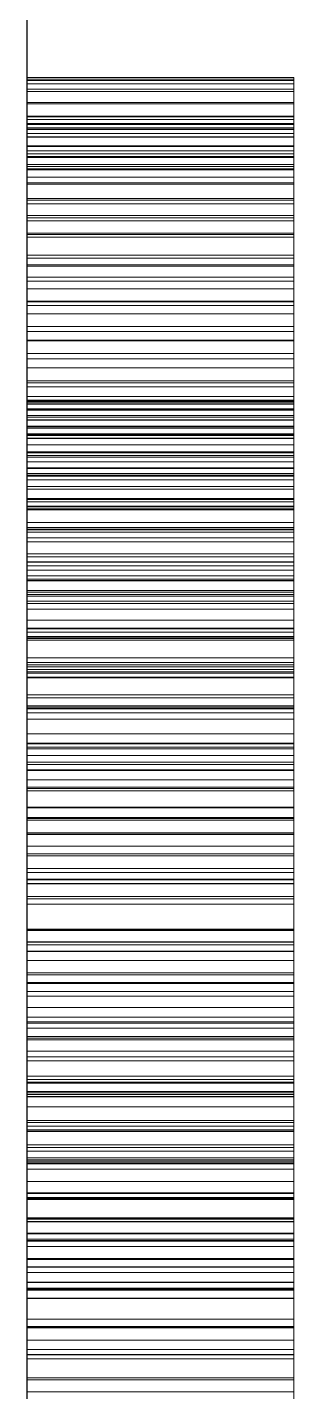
# Model space of a CAD drawing. Header units: millimetres. Extents: x 38 to 970, y 105 to 390.
# Drawn here: x 225 to 225.2, y 276.542 to 277.566 of the extents above; entities that cross this region are included whole.
import ezdxf

# ---------------------------------------------------------------- set-up
doc = ezdxf.new("R2010")
doc.units = ezdxf.units.MM
doc.linetypes.add('WP_HIDDEN', pattern=[2.3, 1.5, -0.8])
doc.layers.add('HIDDEN', color=7, linetype='WP_HIDDEN', lineweight=13)
doc.layers.add('VISIBLE', color=7, linetype='CONTINUOUS', lineweight=25)

msp = doc.modelspace()

# ---------------------------------------------------------------- linework, layer by layer
at = {"layer": 'HIDDEN', "ltscale": 1.428571}
for p, q in [((225, 277.52857), (225, 277.52637)), ((225, 277.5274), (225, 277.52857)), ((225, 277.52857), (225.2, 277.52857)), ((225, 277.52389), (225, 277.5274)), ((225, 277.5274), (225.2, 277.5274)), ((225.2, 277.52857), (225.2, 277.5274)), ((225.2, 277.52637), (225.2, 277.52857)), ((225.2, 277.5274), (225.2, 277.52389)), ((225, 277.52637), (225, 277.51978)), ((225, 277.52637), (225.2, 277.52637)), ((225, 277.51804), (225, 277.52389)), ((225, 277.52389), (225.2, 277.52389)), ((225, 277.51978), (225, 277.50879)), ((225, 277.51978), (225.2, 277.51978)), ((225, 277.50985), (225, 277.51804)), ((225, 277.51804), (225.2, 277.51804)), ((225.2, 277.51978), (225.2, 277.52637)), ((225.2, 277.52389), (225.2, 277.51804)), ((225.2, 277.50879), (225.2, 277.51978)), ((225.2, 277.51804), (225.2, 277.50985)), ((225, 277.49933), (225, 277.50985)), ((225, 277.50985), (225.2, 277.50985)), ((225, 277.50879), (225, 277.4934)), ((225, 277.50879), (225.2, 277.50879)), ((225.2, 277.50985), (225.2, 277.49933)), ((225.2, 277.4934), (225.2, 277.50879)), ((225, 277.49957), (225, 277.49894)), ((225, 277.49895), (225, 277.49957)), ((225, 277.49957), (225.2, 277.49957)), ((225, 277.48646), (225, 277.49933)), ((225, 277.49933), (225.2, 277.49933)), ((225, 277.4971), (225, 277.49895)), ((225, 277.49895), (225.2, 277.49895)), ((225, 277.49894), (225, 277.49704)), ((225, 277.49894), (225.2, 277.49894)), ((225, 277.49401), (225, 277.4971)), ((225, 277.4971), (225.2, 277.4971)), ((225, 277.49704), (225, 277.49388)), ((225, 277.49704), (225.2, 277.49704)), ((225.2, 277.49957), (225.2, 277.49895)), ((225.2, 277.49894), (225.2, 277.49957)), ((225.2, 277.49933), (225.2, 277.48646)), ((225.2, 277.49895), (225.2, 277.4971)), ((225.2, 277.49704), (225.2, 277.49894)), ((225.2, 277.4971), (225.2, 277.49401)), ((225.2, 277.49388), (225.2, 277.49704)), ((225, 277.48969), (225, 277.49401)), ((225, 277.49401), (225.2, 277.49401)), ((225, 277.49388), (225, 277.48946)), ((225, 277.49388), (225.2, 277.49388)), ((225, 277.4934), (225, 277.47362)), ((225, 277.4934), (225.2, 277.4934)), ((225, 276.26397), (225, 277.49087)), ((225, 276.26252), (225, 277.49087)), ((225, 277.49087), (225, 277.23998)), ((225, 277.49087), (225.2, 277.49087)), ((225, 277.48413), (225, 277.48969)), ((225, 277.48969), (225.2, 277.48969)), ((225, 277.48946), (225, 277.48378)), ((225, 277.48946), (225.2, 277.48946)), ((225, 277.47125), (225, 277.48646)), ((225, 277.48646), (225.2, 277.48646)), ((225.2, 277.49401), (225.2, 277.48969)), ((225.2, 277.48946), (225.2, 277.49388)), ((225.2, 277.47362), (225.2, 277.4934)), ((225.2, 277.49087), (225.2, 276.26397)), ((225.2, 276.26252), (225.2, 277.49087)), ((225.2, 277.23998), (225.2, 277.49087)), ((225.2, 277.48969), (225.2, 277.48413)), ((225.2, 277.48378), (225.2, 277.48946)), ((225.2, 277.48646), (225.2, 277.47125)), ((225, 277.47734), (225, 277.48413)), ((225, 277.48413), (225.2, 277.48413)), ((225, 277.48378), (225, 277.47683)), ((225, 277.48378), (225.2, 277.48378)), ((225, 277.46931), (225, 277.47734)), ((225, 277.47734), (225.2, 277.47734)), ((225, 277.47683), (225, 277.46862)), ((225, 277.47683), (225.2, 277.47683)), ((225.2, 277.48413), (225.2, 277.47734)), ((225.2, 277.47683), (225.2, 277.48378)), ((225.2, 277.47734), (225.2, 277.46931)), ((225.2, 277.46862), (225.2, 277.47683)), ((225, 277.47362), (225, 277.44944)), ((225, 277.47362), (225.2, 277.47362)), ((225, 277.4537), (225, 277.47125)), ((225, 277.47125), (225.2, 277.47125)), ((225, 277.46005), (225, 277.46931)), ((225, 277.46931), (225.2, 277.46931)), ((225, 277.46862), (225, 277.45914)), ((225, 277.46862), (225.2, 277.46862)), ((225.2, 277.44944), (225.2, 277.47362)), ((225.2, 277.47125), (225.2, 277.4537)), ((225.2, 277.46931), (225.2, 277.46005)), ((225.2, 277.45914), (225.2, 277.46862)), ((225, 277.46331), (225, 277.26028)), ((225, 277.21242), (225, 277.46331)), ((225, 277.46331), (225.2, 277.46331)), ((225, 276.36984), (225, 277.46186)), ((225.2, 277.46186), (225, 277.46186)), ((225, 277.44955), (225, 277.46005)), ((225, 277.46005), (225.2, 277.46005)), ((225, 277.45914), (225, 277.4484)), ((225, 277.45914), (225.2, 277.45914)), ((225.2, 277.46331), (225.2, 277.21242)), ((225.2, 277.26028), (225.2, 277.46331)), ((225.2, 277.46186), (225.2, 276.36984)), ((225.2, 277.46005), (225.2, 277.44955)), ((225.2, 277.4484), (225.2, 277.45914)), ((225, 277.43382), (225, 277.4537)), ((225, 277.4537), (225.2, 277.4537)), ((225, 277.43782), (225, 277.44955)), ((225, 277.44955), (225.2, 277.44955)), ((225, 277.44944), (225, 277.42087)), ((225, 277.44944), (225.2, 277.44944)), ((225, 277.4484), (225, 277.4364)), ((225, 277.4484), (225.2, 277.4484)), ((225.2, 277.4537), (225.2, 277.43382)), ((225.2, 277.44955), (225.2, 277.43782)), ((225.2, 277.42087), (225.2, 277.44944)), ((225.2, 277.4364), (225.2, 277.4484)), ((225, 277.42485), (225, 277.43782)), ((225, 277.43782), (225.2, 277.43782)), ((225, 277.4364), (225, 277.42314)), ((225, 277.4364), (225.2, 277.4364)), ((225.2, 277.43782), (225.2, 277.42485)), ((225.2, 277.42314), (225.2, 277.4364)), ((225, 277.41159), (225, 277.43382)), ((225, 277.43382), (225.2, 277.43382)), ((225, 277.41065), (225, 277.42485)), ((225, 277.42485), (225.2, 277.42485)), ((225.2, 277.43382), (225.2, 277.41159)), ((225.2, 277.42485), (225.2, 277.41065)), ((225, 277.42314), (225, 277.40861)), ((225, 277.42314), (225.2, 277.42314)), ((225, 277.42087), (225, 277.3879)), ((225, 277.42087), (225.2, 277.42087)), ((225.2, 277.40861), (225.2, 277.42314)), ((225.2, 277.3879), (225.2, 277.42087)), ((225, 277.38702), (225, 277.41159)), ((225, 277.41159), (225.2, 277.41159)), ((225, 277.39521), (225, 277.41065)), ((225, 277.41065), (225.2, 277.41065)), ((225, 277.40861), (225, 277.39282)), ((225, 277.40861), (225.2, 277.40861)), ((225.2, 277.41159), (225.2, 277.38702)), ((225.2, 277.41065), (225.2, 277.39521)), ((225.2, 277.39282), (225.2, 277.40861)), ((225, 277.37854), (225, 277.39521)), ((225, 277.39521), (225.2, 277.39521)), ((225.2, 277.39521), (225.2, 277.37854)), ((225, 277.39282), (225, 277.37576)), ((225, 277.39282), (225.2, 277.39282)), ((225, 277.3879), (225, 277.36988)), ((225, 277.3879), (225.2, 277.3879)), ((225, 277.36012), (225, 277.38702)), ((225, 277.38702), (225.2, 277.38702)), ((225.2, 277.37576), (225.2, 277.39282)), ((225.2, 277.36988), (225.2, 277.3879)), ((225.2, 277.38702), (225.2, 277.36012)), ((225, 277.36063), (225, 277.37854)), ((225, 277.37854), (225.2, 277.37854)), ((225, 277.37576), (225, 277.35745)), ((225, 277.37576), (225.2, 277.37576)), ((225.2, 277.37854), (225.2, 277.36063)), ((225.2, 277.35745), (225.2, 277.37576)), ((225, 277.36988), (225, 277.351)), ((225, 277.36988), (225.2, 277.36988)), ((225.2, 277.351), (225.2, 277.36988)), ((225, 277.34149), (225, 277.36063)), ((225, 277.36063), (225.2, 277.36063)), ((225, 277.33087), (225, 277.36012)), ((225, 277.36012), (225.2, 277.36012)), ((225, 277.35745), (225, 277.33787)), ((225, 277.35745), (225.2, 277.35745)), ((225.2, 277.36063), (225.2, 277.34149)), ((225.2, 277.36012), (225.2, 277.33087)), ((225.2, 277.33787), (225.2, 277.35745)), ((225, 277.351), (225, 277.33125)), ((225, 277.351), (225.2, 277.351)), ((225.2, 277.33125), (225.2, 277.351)), ((225, 277.32144), (225, 277.34149)), ((225, 277.34149), (225.2, 277.34149)), ((225, 277.33787), (225, 277.31738)), ((225, 277.33787), (225.2, 277.33787)), ((225.2, 277.34149), (225.2, 277.32144)), ((225.2, 277.31738), (225.2, 277.33787)), ((225, 277.33125), (225, 277.31063)), ((225, 277.33125), (225.2, 277.33125)), ((225, 277.29929), (225, 277.33087)), ((225, 277.33087), (225.2, 277.33087)), ((225.2, 277.31063), (225.2, 277.33125)), ((225.2, 277.33087), (225.2, 277.29929)), ((225, 277.30082), (225, 277.32144)), ((225, 277.32144), (225.2, 277.32144)), ((225, 277.31738), (225, 277.29634)), ((225, 277.31738), (225.2, 277.31738)), ((225.2, 277.32144), (225.2, 277.30082)), ((225.2, 277.29634), (225.2, 277.31738)), ((225, 277.31063), (225, 277.28914)), ((225, 277.31063), (225.2, 277.31063)), ((225.2, 277.28914), (225.2, 277.31063)), ((225, 277.27961), (225, 277.30082)), ((225, 277.30082), (225.2, 277.30082)), ((225, 277.26536), (225, 277.29929)), ((225, 277.29929), (225.2, 277.29929)), ((225, 277.29634), (225, 277.27476)), ((225, 277.29634), (225.2, 277.29634)), ((225.2, 277.30082), (225.2, 277.27961)), ((225.2, 277.29929), (225.2, 277.26536)), ((225.2, 277.27476), (225.2, 277.29634)), ((225, 277.28914), (225, 277.26679)), ((225, 277.28914), (225.2, 277.28914)), ((225, 277.28638), (225, 277.28558)), ((225, 277.28638), (225.2, 277.28638)), ((225, 277.28472), (225, 277.28638)), ((225, 277.28558), (225, 277.28318)), ((225, 277.28558), (225.2, 277.28558)), ((225, 277.28493), (225, 277.28344)), ((225, 277.28493), (225.2, 277.28493)), ((225, 277.2834), (225, 277.28493)), ((225, 277.28472), (225.2, 277.28472)), ((225, 277.27972), (225, 277.28472)), ((225, 277.28344), (225, 277.27895)), ((225, 277.28344), (225.2, 277.28344)), ((225, 277.2834), (225.2, 277.2834)), ((225, 277.27881), (225, 277.2834)), ((225, 277.28318), (225, 277.27917)), ((225, 277.28318), (225.2, 277.28318)), ((225.2, 277.26679), (225.2, 277.28914)), ((225.2, 277.28558), (225.2, 277.28638)), ((225.2, 277.28638), (225.2, 277.28472)), ((225.2, 277.28318), (225.2, 277.28558)), ((225.2, 277.28344), (225.2, 277.28493)), ((225.2, 277.28493), (225.2, 277.2834)), ((225.2, 277.28472), (225.2, 277.27972)), ((225.2, 277.27895), (225.2, 277.28344)), ((225.2, 277.2834), (225.2, 277.27881)), ((225.2, 277.27917), (225.2, 277.28318)), ((225, 277.27972), (225.2, 277.27972)), ((225, 277.27139), (225, 277.27972)), ((225, 277.25783), (225, 277.27961)), ((225, 277.27961), (225.2, 277.27961)), ((225, 277.27917), (225, 277.27356)), ((225, 277.27917), (225.2, 277.27917)), ((225, 277.27895), (225, 277.27147)), ((225, 277.27895), (225.2, 277.27895)), ((225, 277.27881), (225.2, 277.27881)), ((225, 277.27117), (225, 277.27881)), ((225, 277.27476), (225, 277.25262)), ((225, 277.27476), (225.2, 277.27476)), ((225, 277.27356), (225, 277.26634)), ((225, 277.27356), (225.2, 277.27356)), ((225, 277.27147), (225, 277.261)), ((225, 277.27147), (225.2, 277.27147)), ((225, 277.27139), (225.2, 277.27139)), ((225, 277.25973), (225, 277.27139)), ((225, 277.27117), (225.2, 277.27117)), ((225, 277.26046), (225, 277.27117)), ((225.2, 277.27972), (225.2, 277.27139)), ((225.2, 277.27961), (225.2, 277.25783)), ((225.2, 277.27356), (225.2, 277.27917)), ((225.2, 277.27147), (225.2, 277.27895)), ((225.2, 277.27881), (225.2, 277.27117)), ((225.2, 277.25262), (225.2, 277.27476)), ((225.2, 277.26634), (225.2, 277.27356)), ((225.2, 277.261), (225.2, 277.27147)), ((225.2, 277.27139), (225.2, 277.25973)), ((225.2, 277.27117), (225.2, 277.26046)), ((225, 277.26679), (225, 277.24358)), ((225, 277.26679), (225.2, 277.26679)), ((225, 277.26634), (225, 277.25753)), ((225, 277.26634), (225.2, 277.26634)), ((225, 277.2291), (225, 277.26536)), ((225, 277.26536), (225.2, 277.26536)), ((225, 277.261), (225, 277.24754)), ((225, 277.261), (225.2, 277.261)), ((225.2, 277.24358), (225.2, 277.26679)), ((225.2, 277.25753), (225.2, 277.26634)), ((225.2, 277.26536), (225.2, 277.2291)), ((225.2, 277.24754), (225.2, 277.261)), ((225, 277.26046), (225.2, 277.26046)), ((225, 277.24669), (225, 277.26046)), ((225, 277.26028), (225, 277.20404)), ((225, 277.26028), (225.2, 277.26028)), ((225, 277.25973), (225.2, 277.25973)), ((225, 277.24475), (225, 277.25973)), ((225, 277.23547), (225, 277.25783)), ((225, 277.25783), (225.2, 277.25783)), ((225, 277.25753), (225, 277.2471)), ((225, 277.25753), (225.2, 277.25753)), ((225, 277.25262), (225, 277.22993)), ((225, 277.25262), (225.2, 277.25262)), ((225.2, 277.26046), (225.2, 277.24669)), ((225.2, 277.20404), (225.2, 277.26028)), ((225.2, 277.25973), (225.2, 277.24475)), ((225.2, 277.25783), (225.2, 277.23547)), ((225.2, 277.2471), (225.2, 277.25753)), ((225.2, 277.22993), (225.2, 277.25262)), ((225, 277.24754), (225, 277.23109)), ((225, 277.24754), (225.2, 277.24754)), ((225, 277.2471), (225, 277.23508)), ((225, 277.2471), (225.2, 277.2471)), ((225, 277.24669), (225.2, 277.24669)), ((225, 277.22987), (225, 277.24669)), ((225, 277.24475), (225.2, 277.24475)), ((225, 277.22642), (225, 277.24475)), ((225, 277.24358), (225, 277.21949)), ((225, 277.24358), (225.2, 277.24358)), ((225.2, 277.23109), (225.2, 277.24754)), ((225.2, 277.23508), (225.2, 277.2471)), ((225.2, 277.24669), (225.2, 277.22987)), ((225.2, 277.24475), (225.2, 277.22642)), ((225.2, 277.21949), (225.2, 277.24358)), ((225, 277.23998), (225, 275.36483)), ((225, 277.23998), (225.2, 277.23998)), ((225, 277.21253), (225, 277.23547)), ((225, 277.23547), (225.2, 277.23547)), ((225, 277.23508), (225, 277.22145)), ((225, 277.23508), (225.2, 277.23508)), ((225, 277.23109), (225, 277.21165)), ((225, 277.23109), (225.2, 277.23109)), ((225, 277.22993), (225, 277.2067)), ((225, 277.22993), (225.2, 277.22993)), ((225, 277.22987), (225.2, 277.22987)), ((225, 277.20999), (225, 277.22987)), ((225.2, 275.36483), (225.2, 277.23998)), ((225.2, 277.23547), (225.2, 277.21253)), ((225.2, 277.22145), (225.2, 277.23508)), ((225.2, 277.21165), (225.2, 277.23109)), ((225.2, 277.2067), (225.2, 277.22993)), ((225.2, 277.22987), (225.2, 277.20999)), ((225, 277.19077), (225, 277.2291)), ((225, 277.2291), (225.2, 277.2291)), ((225, 277.22642), (225.2, 277.22642)), ((225, 277.20477), (225, 277.22642)), ((225, 277.22145), (225, 277.20622)), ((225, 277.22145), (225.2, 277.22145)), ((225.2, 277.2291), (225.2, 277.19077)), ((225.2, 277.22642), (225.2, 277.20477)), ((225.2, 277.20622), (225.2, 277.22145)), ((225, 277.21949), (225, 277.19454)), ((225, 277.21949), (225.2, 277.21949)), ((225, 277.18902), (225, 277.21253)), ((225, 277.21253), (225.2, 277.21253)), ((225, 277.15424), (225, 277.21242)), ((225, 277.21242), (225.2, 277.21242)), ((225, 277.21242), (225, 276.64103)), ((225, 277.21165), (225, 277.18922)), ((225, 277.21165), (225.2, 277.21165)), ((225, 277.20999), (225.2, 277.20999)), ((225, 277.18704), (225, 277.20999)), ((225.2, 277.19454), (225.2, 277.21949)), ((225.2, 277.21253), (225.2, 277.18902)), ((225.2, 277.21242), (225.2, 277.15424)), ((225.2, 276.64103), (225.2, 277.21242)), ((225.2, 277.18922), (225.2, 277.21165)), ((225.2, 277.20999), (225.2, 277.18704)), ((225, 277.2067), (225, 277.18292)), ((225, 277.2067), (225.2, 277.2067)), ((225, 277.20622), (225, 277.18939)), ((225, 277.20622), (225.2, 277.20622)), ((225, 277.20477), (225.2, 277.20477)), ((225, 277.17979), (225, 277.20477)), ((225, 277.20404), (225, 277.14335)), ((225, 277.20404), (225.2, 277.20404)), ((225.2, 277.18292), (225.2, 277.2067)), ((225.2, 277.18939), (225.2, 277.20622)), ((225.2, 277.20477), (225.2, 277.17979)), ((225.2, 277.14335), (225.2, 277.20404)), ((225, 277.19454), (225, 277.16872)), ((225, 277.19454), (225.2, 277.19454)), ((225, 277.15064), (225, 277.19077)), ((225, 277.19077), (225.2, 277.19077)), ((225, 277.18939), (225, 277.17095)), ((225, 277.18939), (225.2, 277.18939)), ((225, 277.18922), (225, 277.1647)), ((225, 277.18922), (225.2, 277.18922)), ((225, 277.16493), (225, 277.18902)), ((225, 277.18902), (225.2, 277.18902)), ((225.2, 277.16872), (225.2, 277.19454)), ((225.2, 277.19077), (225.2, 277.15064)), ((225.2, 277.17095), (225.2, 277.18939)), ((225.2, 277.1647), (225.2, 277.18922)), ((225.2, 277.18902), (225.2, 277.16493)), ((225, 277.18704), (225.2, 277.18704)), ((225, 277.16186), (225, 277.18704)), ((225, 277.18292), (225, 277.15858)), ((225, 277.18292), (225.2, 277.18292)), ((225, 277.17979), (225.2, 277.17979)), ((225, 277.15178), (225, 277.17979)), ((225.2, 277.18704), (225.2, 277.16186)), ((225.2, 277.15858), (225.2, 277.18292)), ((225.2, 277.17979), (225.2, 277.15178)), ((225, 277.17095), (225, 277.15091)), ((225, 277.17095), (225.2, 277.17095)), ((225, 277.16872), (225, 277.14204)), ((225, 277.16872), (225.2, 277.16872)), ((225.2, 277.15091), (225.2, 277.17095)), ((225.2, 277.14204), (225.2, 277.16872)), ((225, 277.14026), (225, 277.16493)), ((225, 277.16493), (225.2, 277.16493)), ((225, 277.1647), (225, 277.139)), ((225, 277.1647), (225.2, 277.1647)), ((225, 277.16186), (225.2, 277.16186)), ((225, 277.13524), (225, 277.16186)), ((225, 277.15858), (225, 277.1337)), ((225, 277.15858), (225.2, 277.15858)), ((225.2, 277.16493), (225.2, 277.14026)), ((225.2, 277.139), (225.2, 277.1647)), ((225.2, 277.16186), (225.2, 277.13524)), ((225.2, 277.1337), (225.2, 277.15858)), ((225, 277.09282), (225, 277.15424)), ((225, 277.15424), (225.2, 277.15424)), ((225, 277.15178), (225.2, 277.15178)), ((225, 277.12106), (225, 277.15178)), ((225, 277.15091), (225, 277.12927)), ((225, 277.15091), (225.2, 277.15091)), ((225, 277.10872), (225, 277.15064)), ((225, 277.15064), (225.2, 277.15064)), ((225.2, 277.15424), (225.2, 277.09282)), ((225.2, 277.15178), (225.2, 277.12106)), ((225.2, 277.12927), (225.2, 277.15091)), ((225.2, 277.15064), (225.2, 277.10872)), ((225, 277.14335), (225, 277.07823)), ((225, 277.14335), (225.2, 277.14335)), ((225, 277.14204), (225, 277.11449)), ((225, 277.14204), (225.2, 277.14204)), ((225, 277.11501), (225, 277.14026)), ((225, 277.14026), (225.2, 277.14026)), ((225, 277.139), (225, 277.11213)), ((225, 277.139), (225.2, 277.139)), ((225.2, 277.07823), (225.2, 277.14335)), ((225.2, 277.11449), (225.2, 277.14204)), ((225.2, 277.14026), (225.2, 277.11501)), ((225.2, 277.11213), (225.2, 277.139)), ((225, 277.13524), (225.2, 277.13524)), ((225, 277.1072), (225, 277.13524)), ((225, 277.1337), (225, 277.10827)), ((225, 277.1337), (225.2, 277.1337)), ((225, 277.12927), (225, 277.10602)), ((225, 277.12927), (225.2, 277.12927)), ((225.2, 277.13524), (225.2, 277.1072)), ((225.2, 277.10827), (225.2, 277.1337)), ((225.2, 277.10602), (225.2, 277.12927)), ((225, 277.12106), (225.2, 277.12106)), ((225, 277.08761), (225, 277.12106)), ((225.2, 277.12106), (225.2, 277.08761)), ((225, 277.08918), (225, 277.11501)), ((225, 277.11501), (225.2, 277.11501)), ((225, 277.11449), (225, 277.08607)), ((225, 277.11449), (225.2, 277.11449)), ((225, 277.11213), (225, 277.08408)), ((225, 277.11213), (225.2, 277.11213)), ((225, 277.065), (225, 277.10872)), ((225, 277.10872), (225.2, 277.10872)), ((225, 277.10827), (225, 277.08228)), ((225, 277.10827), (225.2, 277.10827)), ((225, 277.1072), (225.2, 277.1072)), ((225, 277.07773), (225, 277.1072)), ((225.2, 277.11501), (225.2, 277.08918)), ((225.2, 277.08607), (225.2, 277.11449)), ((225.2, 277.08408), (225.2, 277.11213)), ((225.2, 277.10872), (225.2, 277.065)), ((225.2, 277.08228), (225.2, 277.10827)), ((225.2, 277.1072), (225.2, 277.07773)), ((225, 277.10602), (225, 277.08118)), ((225, 277.10602), (225.2, 277.10602)), ((225.2, 277.08118), (225.2, 277.10602)), ((225, 277.02816), (225, 277.09282)), ((225, 277.09282), (225.2, 277.09282)), ((225, 277.06278), (225, 277.08918)), ((225, 277.08918), (225.2, 277.08918)), ((225, 277.08761), (225.2, 277.08761)), ((225, 277.05145), (225, 277.08761)), ((225.2, 277.09282), (225.2, 277.02816)), ((225.2, 277.08918), (225.2, 277.06278)), ((225.2, 277.08761), (225.2, 277.05145)), ((225, 277.08607), (225, 277.05678)), ((225, 277.08607), (225.2, 277.08607)), ((225, 277.08408), (225, 277.05484)), ((225, 277.08408), (225.2, 277.08408)), ((225, 277.08228), (225, 277.05575)), ((225, 277.08228), (225.2, 277.08228)), ((225, 277.08118), (225, 277.05445)), ((225, 277.08118), (225.2, 277.08118)), ((225, 277.07823), (225, 277.00866)), ((225, 277.07823), (225.2, 277.07823)), ((225, 277.07773), (225.2, 277.07773)), ((225, 277.04683), (225, 277.07773)), ((225.2, 277.05678), (225.2, 277.08607)), ((225.2, 277.05484), (225.2, 277.08408)), ((225.2, 277.05575), (225.2, 277.08228)), ((225.2, 277.05445), (225.2, 277.08118)), ((225.2, 277.00866), (225.2, 277.07823)), ((225.2, 277.07773), (225.2, 277.04683)), ((225, 277.01948), (225, 277.065)), ((225, 277.065), (225.2, 277.065)), ((225, 277.03579), (225, 277.06278)), ((225, 277.06278), (225.2, 277.06278)), ((225, 277.05678), (225, 276.99561)), ((225, 277.05678), (225.2, 277.05678)), ((225, 277.05575), (225, 277.02867)), ((225, 277.05575), (225.2, 277.05575)), ((225.2, 277.065), (225.2, 277.01948)), ((225.2, 277.06278), (225.2, 277.03579)), ((225.2, 276.99561), (225.2, 277.05678)), ((225.2, 277.02867), (225.2, 277.05575)), ((225, 277.05484), (225, 277.02443)), ((225, 277.05484), (225.2, 277.05484)), ((225, 277.05445), (225, 277.02558)), ((225, 277.05445), (225.2, 277.05445)), ((225, 277.05145), (225.2, 277.05145)), ((225, 277.01256), (225, 277.05145)), ((225, 277.04683), (225.2, 277.04683)), ((225, 277.01451), (225, 277.04683)), ((225.2, 277.02443), (225.2, 277.05484)), ((225.2, 277.02558), (225.2, 277.05445)), ((225.2, 277.05145), (225.2, 277.01256)), ((225.2, 277.04683), (225.2, 277.01451)), ((225, 277.00823), (225, 277.03579)), ((225, 277.03579), (225.2, 277.03579)), ((225.2, 277.03579), (225.2, 277.00823)), ((225, 277.02867), (225, 277.00104)), ((225, 277.02867), (225.2, 277.02867)), ((225, 276.96026), (225, 277.02816)), ((225, 277.02816), (225.2, 277.02816)), ((225, 277.02558), (225, 276.99456)), ((225, 277.02558), (225.2, 277.02558)), ((225.2, 277.00104), (225.2, 277.02867)), ((225.2, 277.02816), (225.2, 276.96026)), ((225.2, 276.99456), (225.2, 277.02558)), ((225, 277.02443), (225, 276.99285)), ((225, 277.02443), (225.2, 277.02443)), ((225, 276.97217), (225, 277.01948)), ((225, 277.01948), (225.2, 277.01948)), ((225.2, 276.99285), (225.2, 277.02443)), ((225.2, 277.01948), (225.2, 276.97217)), ((225, 277.01451), (225.2, 277.01451)), ((225, 276.98076), (225, 277.01451)), ((225, 277.01256), (225.2, 277.01256)), ((225, 276.97096), (225, 277.01256)), ((225, 277.00866), (225, 276.93466)), ((225, 277.00866), (225.2, 277.00866)), ((225, 276.9801), (225, 277.00823)), ((225, 277.00823), (225.2, 277.00823)), ((225.2, 277.01451), (225.2, 276.98076)), ((225.2, 277.01256), (225.2, 276.97096)), ((225.2, 276.93466), (225.2, 277.00866)), ((225.2, 277.00823), (225.2, 276.9801)), ((225, 277.00104), (225, 276.97286)), ((225, 277.00104), (225.2, 277.00104)), ((225, 276.99561), (225, 276.93165)), ((225, 276.99561), (225.2, 276.99561)), ((225, 276.99456), (225, 276.9614)), ((225, 276.99456), (225.2, 276.99456)), ((225.2, 276.97286), (225.2, 277.00104)), ((225.2, 276.93165), (225.2, 276.99561)), ((225.2, 276.9614), (225.2, 276.99456)), ((225, 276.99285), (225, 276.96008)), ((225, 276.99285), (225.2, 276.99285)), ((225.2, 276.96008), (225.2, 276.99285)), ((225, 276.98076), (225.2, 276.98076)), ((225, 276.94558), (225, 276.98076)), ((225, 276.95138), (225, 276.9801)), ((225, 276.9801), (225.2, 276.9801)), ((225.2, 276.98076), (225.2, 276.94558)), ((225.2, 276.9801), (225.2, 276.95138)), ((225, 276.97286), (225, 276.94413)), ((225, 276.97286), (225.2, 276.97286)), ((225, 276.92306), (225, 276.97217)), ((225, 276.97217), (225.2, 276.97217)), ((225, 276.97096), (225.2, 276.97096)), ((225, 276.92664), (225, 276.97096)), ((225.2, 276.94413), (225.2, 276.97286)), ((225.2, 276.97217), (225.2, 276.92306)), ((225.2, 276.97096), (225.2, 276.92664)), ((225, 276.9614), (225, 276.92608)), ((225, 276.9614), (225.2, 276.9614)), ((225, 276.88912), (225, 276.96026)), ((225, 276.96026), (225.2, 276.96026)), ((225, 276.96008), (225, 276.92324)), ((225, 276.96008), (225.2, 276.96008)), ((225.2, 276.92608), (225.2, 276.9614)), ((225.2, 276.96026), (225.2, 276.88912)), ((225.2, 276.92324), (225.2, 276.96008)), ((225, 276.91363), (225, 276.95138)), ((225, 276.95138), (225.2, 276.95138)), ((225, 276.94558), (225.2, 276.94558)), ((225, 276.9118), (225, 276.94558)), ((225, 276.94413), (225, 276.90775)), ((225, 276.94413), (225.2, 276.94413)), ((225.2, 276.95138), (225.2, 276.91363)), ((225.2, 276.94558), (225.2, 276.9118)), ((225.2, 276.90775), (225.2, 276.94413)), ((225, 276.93466), (225, 276.85621)), ((225, 276.93466), (225.2, 276.93466)), ((225.2, 276.85621), (225.2, 276.93466)), ((225, 276.93165), (225, 276.86559)), ((225, 276.93165), (225.2, 276.93165)), ((225, 276.92664), (225.2, 276.92664)), ((225, 276.87959), (225, 276.92664)), ((225, 276.92608), (225, 276.88862)), ((225, 276.92608), (225.2, 276.92608)), ((225, 276.92324), (225, 276.88811)), ((225, 276.92324), (225.2, 276.92324)), ((225, 276.87216), (225, 276.92306)), ((225, 276.92306), (225.2, 276.92306)), ((225.2, 276.86559), (225.2, 276.93165)), ((225.2, 276.92664), (225.2, 276.87959)), ((225.2, 276.88862), (225.2, 276.92608)), ((225.2, 276.88811), (225.2, 276.92324)), ((225.2, 276.92306), (225.2, 276.87216)), ((225, 276.87724), (225, 276.91363)), ((225, 276.91363), (225.2, 276.91363)), ((225.2, 276.91363), (225.2, 276.87724)), ((225, 276.9118), (225.2, 276.9118)), ((225, 276.87937), (225, 276.9118)), ((225, 276.90775), (225, 276.87257)), ((225, 276.90775), (225.2, 276.90775)), ((225.2, 276.9118), (225.2, 276.87937)), ((225.2, 276.87257), (225.2, 276.90775)), ((225, 276.81474), (225, 276.88912)), ((225, 276.88912), (225.2, 276.88912)), ((225, 276.88862), (225, 276.84902)), ((225, 276.88862), (225.2, 276.88862)), ((225, 276.88811), (225, 276.85471)), ((225, 276.88811), (225.2, 276.88811)), ((225.2, 276.88912), (225.2, 276.81474)), ((225.2, 276.84902), (225.2, 276.88862)), ((225.2, 276.85471), (225.2, 276.88811)), ((225, 276.87959), (225.2, 276.87959)), ((225, 276.83016), (225, 276.87959)), ((225, 276.87937), (225.2, 276.87937)), ((225, 276.84827), (225, 276.87937)), ((225, 276.8422), (225, 276.87724)), ((225, 276.87724), (225.2, 276.87724)), ((225, 276.87257), (225, 276.83859)), ((225, 276.87257), (225.2, 276.87257)), ((225, 276.81946), (225, 276.87216)), ((225, 276.87216), (225.2, 276.87216)), ((225.2, 276.87959), (225.2, 276.83016)), ((225.2, 276.87937), (225.2, 276.84827)), ((225.2, 276.87724), (225.2, 276.8422)), ((225.2, 276.83859), (225.2, 276.87257)), ((225.2, 276.87216), (225.2, 276.81946)), ((225, 276.86559), (225, 276.79742)), ((225, 276.86559), (225.2, 276.86559)), ((225.2, 276.79742), (225.2, 276.86559)), ((225, 276.85621), (225, 276.77332)), ((225, 276.85621), (225.2, 276.85621)), ((225, 276.85471), (225, 276.82303)), ((225, 276.85471), (225.2, 276.85471)), ((225.2, 276.77332), (225.2, 276.85621)), ((225.2, 276.82303), (225.2, 276.85471)), ((225, 276.84902), (225, 276.80726)), ((225, 276.84902), (225.2, 276.84902)), ((225, 276.84827), (225.2, 276.84827)), ((225, 276.8185), (225, 276.84827)), ((225, 276.80853), (225, 276.8422)), ((225, 276.8422), (225.2, 276.8422)), ((225.2, 276.80726), (225.2, 276.84902)), ((225.2, 276.84827), (225.2, 276.8185)), ((225.2, 276.8422), (225.2, 276.80853)), ((225, 276.83859), (225, 276.80581)), ((225, 276.83859), (225.2, 276.83859)), ((225.2, 276.80581), (225.2, 276.83859)), ((225, 276.83016), (225.2, 276.83016)), ((225, 276.77867), (225, 276.83016)), ((225, 276.82303), (225, 276.79308)), ((225, 276.82303), (225.2, 276.82303)), ((225.2, 276.83016), (225.2, 276.77867)), ((225.2, 276.79308), (225.2, 276.82303)), ((225, 276.76497), (225, 276.81946)), ((225, 276.81946), (225.2, 276.81946)), ((225, 276.8185), (225.2, 276.8185)), ((225, 276.79008), (225, 276.8185)), ((225, 276.73712), (225, 276.81474)), ((225, 276.81474), (225.2, 276.81474)), ((225.2, 276.81946), (225.2, 276.76497)), ((225.2, 276.8185), (225.2, 276.79008)), ((225.2, 276.81474), (225.2, 276.73712)), ((225, 276.77622), (225, 276.80853)), ((225, 276.80853), (225.2, 276.80853)), ((225, 276.80726), (225, 276.76336)), ((225, 276.80726), (225.2, 276.80726)), ((225, 276.80581), (225, 276.77424)), ((225, 276.80581), (225.2, 276.80581)), ((225.2, 276.80853), (225.2, 276.77622)), ((225.2, 276.76336), (225.2, 276.80726)), ((225.2, 276.77424), (225.2, 276.80581)), ((225, 276.79742), (225, 276.72714)), ((225, 276.79742), (225.2, 276.79742)), ((225, 276.79308), (225, 276.76484)), ((225, 276.79308), (225.2, 276.79308)), ((225, 276.79008), (225.2, 276.79008)), ((225, 276.76299), (225, 276.79008)), ((225.2, 276.72714), (225.2, 276.79742)), ((225.2, 276.76484), (225.2, 276.79308)), ((225.2, 276.79008), (225.2, 276.76299)), ((225, 276.77867), (225.2, 276.77867)), ((225, 276.72511), (225, 276.77867)), ((225, 276.74527), (225, 276.77622)), ((225, 276.77622), (225.2, 276.77622)), ((225, 276.77424), (225, 276.74386)), ((225, 276.77424), (225.2, 276.77424)), ((225, 276.77332), (225, 276.68599)), ((225, 276.77332), (225.2, 276.77332)), ((225.2, 276.77867), (225.2, 276.72511)), ((225.2, 276.77622), (225.2, 276.74527)), ((225.2, 276.74386), (225.2, 276.77424)), ((225.2, 276.68599), (225.2, 276.77332)), ((225.2, 276.76718), (225, 276.76718)), ((225, 276.76611), (225, 276.76718)), ((225, 276.75569), (225, 276.76611)), ((225, 276.76611), (225.2, 276.76611)), ((225, 276.70868), (225, 276.76497)), ((225, 276.76497), (225.2, 276.76497)), ((225, 276.76484), (225, 276.73833)), ((225, 276.76484), (225.2, 276.76484)), ((225, 276.76336), (225, 276.71731)), ((225, 276.76336), (225.2, 276.76336)), ((225, 276.76299), (225.2, 276.76299)), ((225, 276.73723), (225, 276.76299)), ((225.2, 276.76718), (225.2, 276.76611)), ((225.2, 276.76611), (225.2, 276.75569)), ((225.2, 276.76497), (225.2, 276.70868)), ((225.2, 276.73833), (225.2, 276.76484)), ((225.2, 276.71731), (225.2, 276.76336)), ((225.2, 276.76299), (225.2, 276.73723)), ((225, 276.7411), (225, 276.75569)), ((225, 276.75569), (225.2, 276.75569)), ((225.2, 276.75569), (225.2, 276.7411)), ((225, 276.71567), (225, 276.74527)), ((225, 276.74527), (225.2, 276.74527)), ((225, 276.74386), (225, 276.71469)), ((225, 276.74386), (225.2, 276.74386)), ((225, 276.72233), (225, 276.7411)), ((225, 276.7411), (225.2, 276.7411)), ((225, 276.73833), (225, 276.71354)), ((225, 276.73833), (225.2, 276.73833)), ((225.2, 276.74527), (225.2, 276.71567)), ((225.2, 276.71469), (225.2, 276.74386)), ((225.2, 276.7411), (225.2, 276.72233)), ((225.2, 276.71354), (225.2, 276.73833)), ((225, 276.73723), (225.2, 276.73723)), ((225, 276.71282), (225, 276.73723)), ((225, 276.65626), (225, 276.73712)), ((225, 276.73712), (225.2, 276.73712)), ((225.2, 276.73723), (225.2, 276.71282)), ((225.2, 276.73712), (225.2, 276.65626)), ((225, 276.72714), (225, 276.65475)), ((225, 276.72714), (225.2, 276.72714)), ((225, 276.72511), (225.2, 276.72511)), ((225, 276.66949), (225, 276.72511)), ((225, 276.6994), (225, 276.72233)), ((225, 276.72233), (225.2, 276.72233)), ((225.2, 276.65475), (225.2, 276.72714)), ((225.2, 276.72511), (225.2, 276.66949)), ((225.2, 276.72233), (225.2, 276.6994)), ((225, 276.71731), (225, 276.66912)), ((225, 276.71731), (225.2, 276.71731)), ((225, 276.68744), (225, 276.71567)), ((225, 276.71567), (225.2, 276.71567)), ((225, 276.71469), (225, 276.68671)), ((225, 276.71469), (225.2, 276.71469)), ((225, 276.71354), (225.2, 276.71354)), ((225, 276.71354), (225, 276.69111)), ((225, 276.71282), (225.2, 276.71282)), ((225, 276.69055), (225, 276.71282)), ((225, 276.65059), (225, 276.70868)), ((225, 276.70868), (225.2, 276.70868)), ((225.2, 276.66912), (225.2, 276.71731)), ((225.2, 276.71567), (225.2, 276.68744)), ((225.2, 276.68671), (225.2, 276.71469)), ((225.2, 276.69111), (225.2, 276.71354)), ((225.2, 276.71282), (225.2, 276.69055)), ((225.2, 276.70868), (225.2, 276.65059)), ((225, 276.6723), (225, 276.6994)), ((225, 276.6994), (225.2, 276.6994)), ((225.2, 276.6994), (225.2, 276.6723)), ((225, 276.69111), (225, 276.67167)), ((225, 276.69111), (225.2, 276.69111)), ((225, 276.69055), (225.2, 276.69055)), ((225, 276.67126), (225, 276.69055)), ((225, 276.66068), (225, 276.68744)), ((225, 276.68744), (225.2, 276.68744)), ((225.2, 276.67167), (225.2, 276.69111)), ((225.2, 276.69055), (225.2, 276.67126)), ((225.2, 276.68744), (225.2, 276.66068)), ((225, 276.68671), (225, 276.66012)), ((225, 276.68671), (225.2, 276.68671)), ((225, 276.68599), (225, 276.59612)), ((225, 276.68599), (225.2, 276.68599)), ((225.2, 276.66012), (225.2, 276.68671)), ((225.2, 276.59612), (225.2, 276.68599)), ((225, 276.64103), (225, 276.6723)), ((225, 276.6723), (225.2, 276.6723)), ((225, 276.67167), (225, 276.65522)), ((225, 276.67167), (225.2, 276.67167)), ((225, 276.67126), (225.2, 276.67126)), ((225, 276.65493), (225, 276.67126)), ((225, 276.66949), (225.2, 276.66949)), ((225, 276.61181), (225, 276.66949)), ((225, 276.66912), (225, 276.61878)), ((225, 276.66912), (225.2, 276.66912)), ((225.2, 276.6723), (225.2, 276.64103)), ((225.2, 276.65522), (225.2, 276.67167)), ((225.2, 276.67126), (225.2, 276.65493)), ((225.2, 276.66949), (225.2, 276.61181)), ((225.2, 276.61878), (225.2, 276.66912)), ((225, 276.6355), (225, 276.66068)), ((225, 276.66068), (225.2, 276.66068)), ((225, 276.66012), (225, 276.63509)), ((225, 276.66012), (225.2, 276.66012)), ((225, 276.57338), (225, 276.65626)), ((225, 276.65626), (225.2, 276.65626)), ((225.2, 276.66068), (225.2, 276.6355)), ((225.2, 276.63509), (225.2, 276.66012)), ((225.2, 276.65626), (225.2, 276.57338)), ((225, 276.65522), (225, 276.64176)), ((225, 276.65522), (225.2, 276.65522)), ((225, 276.65493), (225.2, 276.65493)), ((225, 276.64157), (225, 276.65493)), ((225, 276.65475), (225, 276.58026)), ((225, 276.65475), (225.2, 276.65475)), ((225, 276.59071), (225, 276.65059)), ((225, 276.65059), (225.2, 276.65059)), ((225.2, 276.64176), (225.2, 276.65522)), ((225.2, 276.65493), (225.2, 276.64157)), ((225.2, 276.58026), (225.2, 276.65475)), ((225.2, 276.65059), (225.2, 276.59071)), ((225, 276.64176), (225, 276.63129)), ((225, 276.64176), (225.2, 276.64176)), ((225, 276.64157), (225.2, 276.64157)), ((225, 276.63118), (225, 276.64157)), ((225, 276.64103), (225.2, 276.64103)), ((225.2, 276.63129), (225.2, 276.64176)), ((225.2, 276.64157), (225.2, 276.63118)), ((225, 276.61191), (225, 276.6355)), ((225, 276.6355), (225.2, 276.6355)), ((225, 276.63509), (225, 276.61163)), ((225, 276.63509), (225.2, 276.63509)), ((225, 276.63129), (225, 276.62381)), ((225, 276.63129), (225.2, 276.63129)), ((225, 276.63118), (225.2, 276.63118)), ((225, 276.62376), (225, 276.63118)), ((225.2, 276.6355), (225.2, 276.61191)), ((225.2, 276.61163), (225.2, 276.63509)), ((225.2, 276.62381), (225.2, 276.63129)), ((225.2, 276.63118), (225.2, 276.62376)), ((225, 276.62381), (225, 276.61932)), ((225, 276.62381), (225.2, 276.62381)), ((225, 276.62376), (225.2, 276.62376)), ((225, 276.61931), (225, 276.62376)), ((225, 276.61932), (225, 276.61783)), ((225, 276.61932), (225.2, 276.61932)), ((225, 276.61931), (225.2, 276.61931)), ((225, 276.61783), (225, 276.61931)), ((225, 276.61878), (225, 276.56629)), ((225, 276.61878), (225.2, 276.61878)), ((225, 276.61783), (225.2, 276.61783)), ((225.2, 276.61932), (225.2, 276.62381)), ((225.2, 276.62376), (225.2, 276.61931)), ((225.2, 276.61783), (225.2, 276.61932)), ((225.2, 276.61931), (225.2, 276.61783)), ((225.2, 276.56629), (225.2, 276.61878)), ((225, 276.58991), (225, 276.61191)), ((225, 276.61191), (225.2, 276.61191)), ((225, 276.61181), (225.2, 276.61181)), ((225, 276.55207), (225, 276.61181)), ((225, 276.61163), (225, 276.58973)), ((225, 276.61163), (225.2, 276.61163)), ((225.2, 276.61191), (225.2, 276.58991)), ((225.2, 276.61181), (225.2, 276.55207)), ((225.2, 276.58973), (225.2, 276.61163)), ((225, 276.59612), (225, 276.50561)), ((225, 276.59612), (225.2, 276.59612)), ((225.2, 276.50561), (225.2, 276.59612)), ((225, 276.52903), (225, 276.59071)), ((225, 276.59071), (225.2, 276.59071)), ((225, 276.56949), (225, 276.58991)), ((225, 276.58991), (225.2, 276.58991)), ((225, 276.58973), (225, 276.56939)), ((225, 276.58973), (225.2, 276.58973)), ((225.2, 276.59071), (225.2, 276.52903)), ((225.2, 276.58991), (225.2, 276.56949)), ((225.2, 276.56939), (225.2, 276.58973)), ((225, 276.58026), (225, 276.50365)), ((225, 276.58026), (225.2, 276.58026)), ((225.2, 276.50365), (225.2, 276.58026)), ((225, 276.48971), (225, 276.57338)), ((225, 276.57338), (225.2, 276.57338)), ((225, 276.55066), (225, 276.56949)), ((225, 276.56949), (225.2, 276.56949)), ((225, 276.56939), (225, 276.55062)), ((225, 276.56939), (225.2, 276.56939)), ((225, 276.56629), (225, 276.51165)), ((225, 276.56629), (225.2, 276.56629)), ((225.2, 276.57338), (225.2, 276.48971)), ((225.2, 276.56949), (225.2, 276.55066)), ((225.2, 276.55062), (225.2, 276.56939)), ((225.2, 276.51165), (225.2, 276.56629)), ((225, 276.55207), (225.2, 276.55207)), ((225, 276.49026), (225, 276.55207)), ((225, 276.53342), (225, 276.55066)), ((225, 276.55066), (225.2, 276.55066)), ((225, 276.55062), (225, 276.53341)), ((225, 276.55062), (225.2, 276.55062)), ((225.2, 276.55207), (225.2, 276.49026)), ((225.2, 276.55066), (225.2, 276.53342)), ((225.2, 276.53341), (225.2, 276.55062)), ((225.2, 276.54166), (225, 276.54166))]:
    msp.add_line(p, q, dxfattribs=at)
for points in [[(225, 273.92857), (225, 273.99125), (225, 274.17615), (225, 274.47399), (225, 274.86985), (225, 275.34386), (225, 275.87227), (225, 276.42857), (225, 276.98487), (225, 277.51328), (225, 277.9873), (225, 278.38315), (225, 278.68099), (225, 278.86589), (225, 278.92857)], [(225, 278.92857), (225, 278.92022), (225, 278.89522), (225, 278.85374), (225, 278.79605), (225, 278.72254), (225, 278.63371), (225, 278.53015), (225, 278.41254), (225, 278.28167), (225, 278.13842), (225, 277.98375), (225, 277.81869), (225, 277.64434), (225, 277.46186)], [(225.2, 277.46186), (225.2, 277.4444), (225.2, 277.42689), (225.2, 277.40931), (225.2, 277.39168), (225.2, 277.37399), (225.2, 277.35625), (225.2, 277.33845), (225.2, 277.32059), (225.2, 277.30269), (225.2, 277.28473), (225.2, 277.26673), (225.2, 277.24867), (225.2, 277.23057), (225.2, 277.21242)], [(225, 277.21242), (225, 277.18131), (225, 277.15008), (225, 277.11872), (225, 277.08724), (225, 277.05565), (225, 277.02396), (225, 276.99216), (225, 276.96026), (225, 276.92828), (225, 276.89621), (225, 276.86406), (225, 276.83183), (225, 276.79954), (225, 276.76718)], [(225.2, 276.76718), (225.2, 276.75114), (225.2, 276.73509), (225.2, 276.71902), (225.2, 276.70295), (225.2, 276.68686), (225.2, 276.67076), (225.2, 276.65465), (225.2, 276.63853), (225.2, 276.6224), (225.2, 276.60627), (225.2, 276.59012), (225.2, 276.57397), (225.2, 276.55782), (225.2, 276.54166)], [(225, 276.54166), (225, 276.46992), (225, 276.39815), (225, 276.32641), (225, 276.25475), (225, 276.18323), (225, 276.11192), (225, 276.04086), (225, 275.97013), (225, 275.89977), (225, 275.82985), (225, 275.76043), (225, 275.69155), (225, 275.62328), (225, 275.55568)]]:
    msp.add_lwpolyline(points, dxfattribs=at)
at = {"layer": 'VISIBLE'}
msp.add_line((225, 198.92857), (225, 343.92857), dxfattribs=at)

doc.saveas('drawing.dxf')
